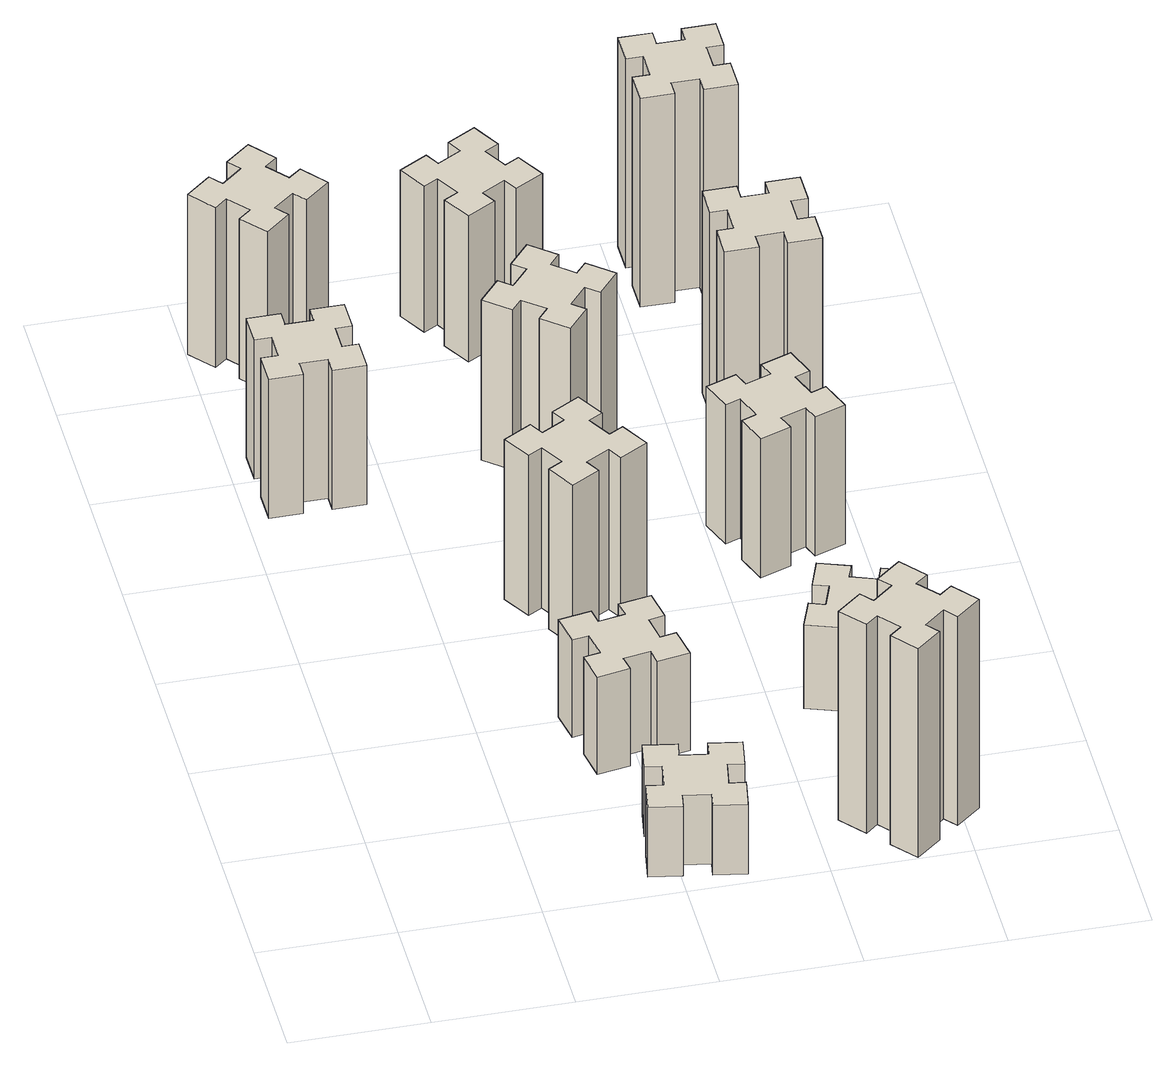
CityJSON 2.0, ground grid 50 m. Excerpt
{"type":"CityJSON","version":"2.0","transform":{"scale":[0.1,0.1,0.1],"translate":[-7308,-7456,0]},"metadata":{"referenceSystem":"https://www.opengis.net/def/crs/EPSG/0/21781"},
"CityObjects":{
"building1":{"type":"Building","attributes":{"class":"1000","function":"1000","usage":"1000","yearOfConstruction":2016,"roofType":"1000","measuredHeight":60,"storeysAboveGround":30,"storeysBelowGround":0},"geometry":[{"type":"Solid","lod":"1","boundaries":[[[[0,1,2,3,4,5,6,7,8,9,10,11,12,13,14,15,16,17,18,19]],[[17,16,20,21]],[[16,15,22,20]],[[15,14,23,22]],[[14,13,24,23]],[[13,12,25,24]],[[12,11,26,25]],[[11,10,27,26]],[[10,9,28,27]],[[9,8,29,28]],[[8,7,30,29]],[[7,6,31,30]],[[6,5,32,31]],[[5,4,33,32]],[[4,3,34,33]],[[3,2,35,34]],[[2,1,36,35]],[[1,0,37,36]],[[0,19,38,37]],[[19,18,39,38]],[[18,17,21,39]],[[24,25,26,27,28,29,30,31,32,33,34,35,36,37,38,39,21,20,22,23]]]]}]},
"building2":{"type":"Building","attributes":{"class":"1000","function":"1000","usage":"1000","yearOfConstruction":2016,"roofType":"1000","measuredHeight":30,"storeysAboveGround":30,"storeysBelowGround":0},"geometry":[{"type":"Solid","lod":"1","boundaries":[[[[40,41,42,43,44,45,46,47,48,49,50,51,52,53,54,55,56,57,58,59]],[[57,56,60,61]],[[56,55,62,60]],[[55,54,63,62]],[[54,53,64,63]],[[53,52,65,64]],[[52,51,66,65]],[[51,50,67,66]],[[50,49,68,67]],[[49,48,69,68]],[[48,47,70,69]],[[47,46,71,70]],[[46,45,72,71]],[[45,44,73,72]],[[44,43,74,73]],[[43,42,75,74]],[[42,41,76,75]],[[41,40,77,76]],[[40,59,78,77]],[[59,58,79,78]],[[58,57,61,79]],[[64,65,66,67,68,69,70,71,72,73,74,75,76,77,78,79,61,60,62,63]]]]}]},
"building3":{"type":"Building","attributes":{"class":"1000","function":"1000","usage":"1000","yearOfConstruction":2016,"roofType":"1000","measuredHeight":69,"storeysAboveGround":30,"storeysBelowGround":0},"geometry":[{"type":"Solid","lod":"1","boundaries":[[[[80,81,82,83,84,85,86,87,88,89,90,91,92,93,94,95,96,97,98,99]],[[97,96,100,101]],[[96,95,102,100]],[[95,94,103,102]],[[94,93,104,103]],[[93,92,105,104]],[[92,91,106,105]],[[91,90,107,106]],[[90,89,108,107]],[[89,88,109,108]],[[88,87,110,109]],[[87,86,111,110]],[[86,85,112,111]],[[85,84,113,112]],[[84,83,114,113]],[[83,82,115,114]],[[82,81,116,115]],[[81,80,117,116]],[[80,99,118,117]],[[99,98,119,118]],[[98,97,101,119]],[[104,105,106,107,108,109,110,111,112,113,114,115,116,117,118,119,101,100,102,103]]]]}]},
"building4":{"type":"Building","attributes":{"class":"1000","function":"1000","usage":"1000","yearOfConstruction":2016,"roofType":"1000","measuredHeight":42,"storeysAboveGround":30,"storeysBelowGround":0},"geometry":[{"type":"Solid","lod":"1","boundaries":[[[[120,121,122,123,124,125,126,127,128,129,130,131,132,133,134,135,136,137,138,139]],[[137,136,140,141]],[[136,135,142,140]],[[135,134,143,142]],[[134,133,144,143]],[[133,132,145,144]],[[132,131,146,145]],[[131,130,147,146]],[[130,129,148,147]],[[129,128,149,148]],[[128,127,150,149]],[[127,126,151,150]],[[126,125,152,151]],[[125,124,153,152]],[[124,123,154,153]],[[123,122,155,154]],[[122,121,156,155]],[[121,120,157,156]],[[120,139,158,157]],[[139,138,159,158]],[[138,137,141,159]],[[144,145,146,147,148,149,150,151,152,153,154,155,156,157,158,159,141,140,142,143]]]]}]},
"building5":{"type":"Building","attributes":{"class":"1000","function":"1000","usage":"1000","yearOfConstruction":2016,"roofType":"1000","measuredHeight":69,"storeysAboveGround":30,"storeysBelowGround":0},"geometry":[{"type":"Solid","lod":"1","boundaries":[[[[160,161,162,163,164,165,166,167,168,169,170,171,172,173,174,175,176,177,178,179]],[[177,176,180,181]],[[176,175,182,180]],[[175,174,183,182]],[[174,173,184,183]],[[173,172,185,184]],[[172,171,186,185]],[[171,170,187,186]],[[170,169,188,187]],[[169,168,189,188]],[[168,167,190,189]],[[167,166,191,190]],[[166,165,192,191]],[[165,164,193,192]],[[164,163,194,193]],[[163,162,195,194]],[[162,161,196,195]],[[161,160,197,196]],[[160,179,198,197]],[[179,178,199,198]],[[178,177,181,199]],[[184,185,186,187,188,189,190,191,192,193,194,195,196,197,198,199,181,180,182,183]]]]}]},
"building6":{"type":"Building","attributes":{"class":"1000","function":"1000","usage":"1000","yearOfConstruction":2016,"roofType":"1000","measuredHeight":69,"storeysAboveGround":30,"storeysBelowGround":0},"geometry":[{"type":"Solid","lod":"1","boundaries":[[[[200,201,202,203,204,205,206,207,208,209,210,211,212,213,214,215,216,217,218,219]],[[217,216,220,221]],[[216,215,222,220]],[[215,214,223,222]],[[214,213,224,223]],[[213,212,225,224]],[[212,211,226,225]],[[211,210,227,226]],[[210,209,228,227]],[[209,208,229,228]],[[208,207,230,229]],[[207,206,231,230]],[[206,205,232,231]],[[205,204,233,232]],[[204,203,234,233]],[[203,202,235,234]],[[202,201,236,235]],[[201,200,237,236]],[[200,219,238,237]],[[219,218,239,238]],[[218,217,221,239]],[[224,225,226,227,228,229,230,231,232,233,234,235,236,237,238,239,221,220,222,223]]]]}]},
"building7":{"type":"Building","attributes":{"class":"1000","function":"1000","usage":"1000","yearOfConstruction":2016,"roofType":"1000","measuredHeight":90,"storeysAboveGround":30,"storeysBelowGround":0},"geometry":[{"type":"Solid","lod":"1","boundaries":[[[[240,241,242,243,244,245,246,247,248,249,250,251,252,253,254,255,256,257,258,259]],[[257,256,260,261]],[[256,255,262,260]],[[255,254,263,262]],[[254,253,264,263]],[[253,252,265,264]],[[252,251,266,265]],[[251,250,267,266]],[[250,249,268,267]],[[249,248,269,268]],[[248,247,270,269]],[[247,246,271,270]],[[246,245,272,271]],[[245,244,273,272]],[[244,243,274,273]],[[243,242,275,274]],[[242,241,276,275]],[[241,240,277,276]],[[240,259,278,277]],[[259,258,279,278]],[[258,257,261,279]],[[264,265,266,267,268,269,270,271,272,273,274,275,276,277,278,279,261,260,262,263]]]]}]},
"building8":{"type":"Building","attributes":{"class":"1000","function":"1000","usage":"1000","yearOfConstruction":2016,"roofType":"1000","measuredHeight":63,"storeysAboveGround":30,"storeysBelowGround":0},"geometry":[{"type":"Solid","lod":"1","boundaries":[[[[280,281,282,283,284,285,286,287,288,289,290,291,292,293,294,295,296,297,298,299]],[[297,296,300,301]],[[296,295,302,300]],[[295,294,303,302]],[[294,293,304,303]],[[293,292,305,304]],[[292,291,306,305]],[[291,290,307,306]],[[290,289,308,307]],[[289,288,309,308]],[[288,287,310,309]],[[287,286,311,310]],[[286,285,312,311]],[[285,284,313,312]],[[284,283,314,313]],[[283,282,315,314]],[[282,281,316,315]],[[281,280,317,316]],[[280,299,318,317]],[[299,298,319,318]],[[298,297,301,319]],[[304,305,306,307,308,309,310,311,312,313,314,315,316,317,318,319,301,300,302,303]]]]}]},
"building9":{"type":"Building","attributes":{"class":"1000","function":"1000","usage":"1000","yearOfConstruction":2016,"roofType":"1000","measuredHeight":36,"storeysAboveGround":30,"storeysBelowGround":0},"geometry":[{"type":"Solid","lod":"1","boundaries":[[[[320,321,322,323,324,325,326,327,328,329,330,331,332,333,334,335,336,337,338,339]],[[337,336,340,341]],[[336,335,342,340]],[[335,334,343,342]],[[334,333,344,343]],[[333,332,345,344]],[[332,331,346,345]],[[331,330,347,346]],[[330,329,348,347]],[[329,328,349,348]],[[328,327,350,349]],[[327,326,351,350]],[[326,325,352,351]],[[325,324,353,352]],[[324,323,354,353]],[[323,322,355,354]],[[322,321,356,355]],[[321,320,357,356]],[[320,339,358,357]],[[339,338,359,358]],[[338,337,341,359]],[[344,345,346,347,348,349,350,351,352,353,354,355,356,357,358,359,341,340,342,343]]]]}]},
"building10":{"type":"Building","attributes":{"class":"1000","function":"1000","usage":"1000","yearOfConstruction":2016,"roofType":"1000","measuredHeight":60,"storeysAboveGround":30,"storeysBelowGround":0},"geometry":[{"type":"Solid","lod":"1","boundaries":[[[[360,361,362,363,364,365,366,367,368,369,370,371,372,373,374,375,376,377,378,379]],[[377,376,380,381]],[[376,375,382,380]],[[375,374,383,382]],[[374,373,384,383]],[[373,372,385,384]],[[372,371,386,385]],[[371,370,387,386]],[[370,369,388,387]],[[369,368,389,388]],[[368,367,390,389]],[[367,366,391,390]],[[366,365,392,391]],[[365,364,393,392]],[[364,363,394,393]],[[363,362,395,394]],[[362,361,396,395]],[[361,360,397,396]],[[360,379,398,397]],[[379,378,399,398]],[[378,377,381,399]],[[384,385,386,387,388,389,390,391,392,393,394,395,396,397,398,399,381,380,382,383]]]]}]},
"building11":{"type":"Building","attributes":{"class":"1000","function":"1000","usage":"1000","yearOfConstruction":2016,"roofType":"1000","measuredHeight":87,"storeysAboveGround":30,"storeysBelowGround":0},"geometry":[{"type":"Solid","lod":"1","boundaries":[[[[400,401,402,403,404,405,406,407,408,409,410,411,412,413,414,415,416,417,418,419]],[[417,416,420,421]],[[416,415,422,420]],[[415,414,423,422]],[[414,413,424,423]],[[413,412,425,424]],[[412,411,426,425]],[[411,410,427,426]],[[410,409,428,427]],[[409,408,429,428]],[[408,407,430,429]],[[407,406,431,430]],[[406,405,432,431]],[[405,404,433,432]],[[404,403,434,433]],[[403,402,435,434]],[[402,401,436,435]],[[401,400,437,436]],[[400,419,438,437]],[[419,418,439,438]],[[418,417,421,439]],[[424,425,426,427,428,429,430,431,432,433,434,435,436,437,438,439,421,420,422,423]]]]}]},
"building12":{"type":"Building","attributes":{"class":"1000","function":"1000","usage":"1000","yearOfConstruction":2016,"roofType":"1000","measuredHeight":90,"storeysAboveGround":30,"storeysBelowGround":0},"geometry":[{"type":"Solid","lod":"1","boundaries":[[[[440,441,442,443,444,445,446,447,448,449,450,451,452,453,454,455,456,457,458,459]],[[457,456,460,461]],[[456,455,462,460]],[[455,454,463,462]],[[454,453,464,463]],[[453,452,465,464]],[[452,451,466,465]],[[451,450,467,466]],[[450,449,468,467]],[[449,448,469,468]],[[448,447,470,469]],[[447,446,471,470]],[[446,445,472,471]],[[445,444,473,472]],[[444,443,474,473]],[[443,442,475,474]],[[442,441,476,475]],[[441,440,477,476]],[[440,459,478,477]],[[459,458,479,478]],[[458,457,461,479]],[[464,465,466,467,468,469,470,471,472,473,474,475,476,477,478,479,461,460,462,463]]]]}]}
},
"vertices":[
[295,2575,0],[195,2575,0],[195,2635,0],[75,2635,0],[75,2515,0],[135,2515,0],[135,2415,0],[75,2415,0],[75,2295,0],[195,2295,0],[195,2355,0],[295,2355,0],[295,2295,0],[415,2295,0],[415,2415,0],[355,2415,0],[355,2515,0],[415,2515,0],[415,2635,0],[295,2635,0],[355,2515,600],[415,2515,600],[355,2415,600],[415,2415,600],[415,2295,600],[295,2295,600],[295,2355,600],[195,2355,600],[195,2295,600],[75,2295,600],[75,2415,600],[135,2415,600],[135,2515,600],[75,2515,600],[75,2635,600],[195,2635,600],[195,2575,600],[295,2575,600],[295,2635,600],[415,2635,600],
[986,314,0],[968,215,0],[909,226,0],[888,107,0],[1007,87,0],[1017,146,0],[1115,128,0],[1105,69,0],[1223,48,0],[1244,167,0],[1185,177,0],[1202,275,0],[1261,265,0],[1282,383,0],[1164,404,0],[1154,345,0],[1055,362,0],[1066,421,0],[947,442,0],[927,324,0],[1055,362,300],[1066,421,300],[1154,345,300],[1164,404,300],[1282,383,300],[1261,265,300],[1202,275,300],[1185,177,300],[1244,167,300],[1223,48,300],[1105,69,300],[1115,128,300],[1017,146,300],[1007,87,300],[888,107,300],[909,226,300],[968,215,300],[986,314,300],[927,324,300],[947,442,300],
[278,3089,0],[354,3153,0],[393,3107,0],[485,3184,0],[408,3276,0],[362,3238,0],[297,3314,0],[343,3353,0],[266,3445,0],[174,3368,0],[213,3322,0],[136,3257,0],[98,3303,0],[6,3226,0],[83,3134,0],[129,3173,0],[193,3096,0],[147,3058,0],[224,2966,0],[316,3043,0],[193,3096,690],[147,3058,690],[129,3173,690],[83,3134,690],[6,3226,690],[98,3303,690],[136,3257,690],[213,3322,690],[174,3368,690],[266,3445,690],[343,3353,690],[297,3314,690],[362,3238,690],[408,3276,690],[485,3184,690],[393,3107,690],[354,3153,690],[278,3089,690],[316,3043,690],[224,2966,690],
[1015,1002,0],[917,985,0],[907,1044,0],[788,1023,0],[809,905,0],[868,915,0],[886,817,0],[827,807,0],[847,688,0],[966,709,0],[955,768,0],[1054,786,0],[1064,727,0],[1182,747,0],[1161,866,0],[1102,855,0],[1085,954,0],[1144,964,0],[1123,1082,0],[1005,1061,0],[1085,954,420],[1144,964,420],[1102,855,420],[1161,866,420],[1182,747,420],[1064,727,420],[1054,786,420],[955,768,420],[966,709,420],[847,688,420],[827,807,420],[886,817,420],[868,915,420],[809,905,420],[788,1023,420],[907,1044,420],[917,985,420],[1015,1002,420],[1005,1061,420],[1123,1082,420],
[865,1614,0],[915,1527,0],[863,1497,0],[923,1393,0],[1027,1453,0],[997,1505,0],[1084,1555,0],[1114,1503,0],[1218,1563,0],[1158,1667,0],[1106,1637,0],[1056,1724,0],[1108,1754,0],[1048,1858,0],[944,1798,0],[974,1746,0],[887,1696,0],[857,1748,0],[753,1688,0],[813,1584,0],[887,1696,690],[857,1748,690],[974,1746,690],[944,1798,690],[1048,1858,690],[1108,1754,690],[1056,1724,690],[1106,1637,690],[1158,1667,690],[1218,1563,690],[1114,1503,690],[1084,1555,690],[997,1505,690],[1027,1453,690],[923,1393,690],[863,1497,690],[915,1527,690],[865,1614,690],[813,1584,690],[753,1688,690],
[1194,2517,0],[1118,2582,0],[1156,2628,0],[1064,2705,0],[987,2613,0],[1033,2574,0],[969,2498,0],[923,2536,0],[846,2444,0],[938,2367,0],[976,2413,0],[1053,2349,0],[1014,2303,0],[1106,2226,0],[1183,2318,0],[1137,2356,0],[1202,2433,0],[1248,2394,0],[1325,2486,0],[1233,2563,0],[1202,2433,690],[1248,2394,690],[1137,2356,690],[1183,2318,690],[1106,2226,690],[1014,2303,690],[1053,2349,690],[976,2413,690],[938,2367,690],[846,2444,690],[923,2536,690],[969,2498,690],[1033,2574,690],[987,2613,690],[1064,2705,690],[1156,2628,690],[1118,2582,690],[1194,2517,690],[1233,2563,690],[1325,2486,690],
[1858,129,0],[1934,193,0],[1973,147,0],[2065,224,0],[1988,316,0],[1942,278,0],[1877,354,0],[1923,393,0],[1846,485,0],[1754,408,0],[1793,362,0],[1716,297,0],[1678,343,0],[1586,266,0],[1663,174,0],[1709,213,0],[1773,136,0],[1727,98,0],[1804,6,0],[1896,83,0],[1773,136,900],[1727,98,900],[1709,213,900],[1663,174,900],[1586,266,900],[1678,343,900],[1716,297,900],[1793,362,900],[1754,408,900],[1846,485,900],[1923,393,900],[1877,354,900],[1942,278,900],[1988,316,900],[2065,224,900],[1973,147,900],[1934,193,900],[1858,129,900],[1896,83,900],[1804,6,900],
[1106,3217,0],[1056,3304,0],[1108,3334,0],[1048,3438,0],[944,3378,0],[974,3326,0],[887,3276,0],[857,3328,0],[753,3268,0],[813,3164,0],[865,3194,0],[915,3107,0],[863,3077,0],[923,2973,0],[1027,3033,0],[997,3085,0],[1084,3135,0],[1114,3083,0],[1218,3143,0],[1158,3247,0],[1084,3135,630],[1114,3083,630],[997,3085,630],[1027,3033,630],[923,2973,630],[863,3077,630],[915,3107,630],[865,3194,630],[813,3164,630],[753,3268,630],[857,3328,630],[887,3276,630],[974,3326,630],[944,3378,630],[1048,3438,630],[1108,3334,630],[1056,3304,630],[1106,3217,630],[1158,3247,630],[1218,3143,630],
[1739,1070,0],[1705,976,0],[1649,997,0],[1607,884,0],[1720,843,0],[1741,899,0],[1835,865,0],[1814,809,0],[1927,767,0],[1968,880,0],[1912,901,0],[1946,995,0],[2002,974,0],[2043,1087,0],[1930,1128,0],[1910,1072,0],[1816,1106,0],[1837,1162,0],[1724,1203,0],[1683,1090,0],[1816,1106,360],[1837,1162,360],[1910,1072,360],[1930,1128,360],[2043,1087,360],[2002,974,360],[1946,995,360],[1912,901,360],[1968,880,360],[1927,767,360],[1814,809,360],[1835,865,360],[1741,899,360],[1720,843,360],[1607,884,360],[1649,997,360],[1705,976,360],[1739,1070,360],[1683,1090,360],[1724,1203,360],
[1605,1835,0],[1639,1741,0],[1583,1720,0],[1624,1607,0],[1737,1649,0],[1716,1705,0],[1810,1739,0],[1830,1683,0],[1943,1724,0],[1902,1837,0],[1846,1816,0],[1812,1910,0],[1868,1930,0],[1827,2043,0],[1714,2002,0],[1735,1946,0],[1641,1912,0],[1620,1968,0],[1507,1927,0],[1549,1814,0],[1641,1912,600],[1620,1968,600],[1735,1946,600],[1714,2002,600],[1827,2043,600],[1868,1930,600],[1812,1910,600],[1846,1816,600],[1902,1837,600],[1943,1724,600],[1830,1683,600],[1810,1739,600],[1716,1705,600],[1737,1649,600],[1624,1607,600],[1583,1720,600],[1639,1741,600],[1605,1835,600],[1549,1814,600],[1507,1927,600],
[1875,2575,0],[1775,2575,0],[1775,2635,0],[1655,2635,0],[1655,2515,0],[1715,2515,0],[1715,2415,0],[1655,2415,0],[1655,2295,0],[1775,2295,0],[1775,2355,0],[1875,2355,0],[1875,2295,0],[1995,2295,0],[1995,2415,0],[1935,2415,0],[1935,2515,0],[1995,2515,0],[1995,2635,0],[1875,2635,0],[1935,2515,870],[1995,2515,870],[1935,2415,870],[1995,2415,870],[1995,2295,870],[1875,2295,870],[1875,2355,870],[1775,2355,870],[1775,2295,870],[1655,2295,870],[1655,2415,870],[1715,2415,870],[1715,2515,870],[1655,2515,870],[1655,2635,870],[1775,2635,870],[1775,2575,870],[1875,2575,870],[1875,2635,870],[1995,2635,870],
[1675,3195,0],[1775,3195,0],[1775,3135,0],[1895,3135,0],[1895,3255,0],[1835,3255,0],[1835,3355,0],[1895,3355,0],[1895,3475,0],[1775,3475,0],[1775,3415,0],[1675,3415,0],[1675,3475,0],[1555,3475,0],[1555,3355,0],[1615,3355,0],[1615,3255,0],[1555,3255,0],[1555,3135,0],[1675,3135,0],[1615,3255,900],[1555,3255,900],[1615,3355,900],[1555,3355,900],[1555,3475,900],[1675,3475,900],[1675,3415,900],[1775,3415,900],[1775,3475,900],[1895,3475,900],[1895,3355,900],[1835,3355,900],[1835,3255,900],[1895,3255,900],[1895,3135,900],[1775,3135,900],[1775,3195,900],[1675,3195,900],[1675,3135,900],[1555,3135,900]
]}
